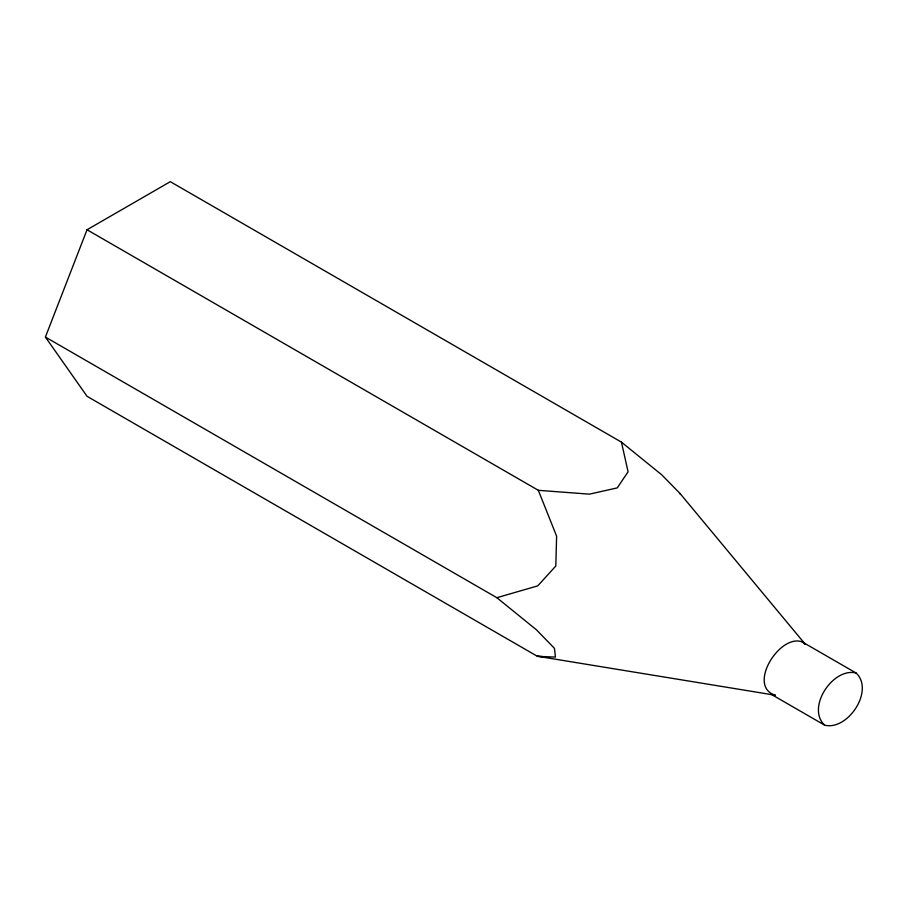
<?xml version="1.0" encoding="UTF-8"?>
<svg xmlns="http://www.w3.org/2000/svg" width="908" height="908" viewBox="0 0 908 908"><rect width="100%" height="100%" fill="white"/><g stroke="black" fill="none" stroke-linecap="round" stroke-linejoin="round"><path stroke-width="1.36" d="M770.79 694.064L824.646 725.163C847.868 730.985 874.688 690.318 856.085 673.01L802.229 641.922C779.575 633.273 746.682 686.607 775.398 695.233L537.264 656.234L87.032 396.297L45.4 337.061L87.032 229.758L170.307 181.679L621.447 442.139L661.705 474.793L680.092 493.555L804.863 643.772M45.4 337.061L496.858 597.702L537.74 585.876L555.809 566.024L556.615 536.163L538.319 490.309L87.032 229.758M537.695 656.359L555.435 657.086L554.47 648.346L536.458 629.834L496.858 597.702M537.264 656.234L541.94 656.529M538.319 490.309L589.371 494.145L617.247 487.902L628.075 471.797L621.447 442.139M856.085 673.01C832.863 667.176 806.043 707.854 824.646 725.163M802.229 641.922L804.885 644.124M680.092 493.555L680.33 494.429"/></g></svg>
